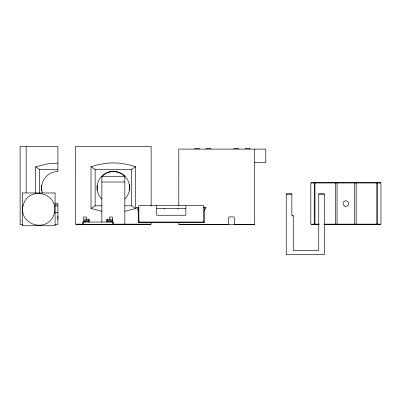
<?xml version="1.0" encoding="UTF-8"?>
<svg xmlns="http://www.w3.org/2000/svg" width="401" height="401" viewBox="0 0 401 401"><rect width="100%" height="100%" fill="white"/><g stroke="black" fill="none" stroke-linecap="round" stroke-linejoin="round"><path stroke-width="0.6" d="M57.899 219.257L57.904 215.954M151.132 206.169L151.132 146.3L75.568 146.3L75.498 224.154L81.603 224.154M203.633 222.475L203.783 205.673L138.806 205.673L138.957 222.475L203.633 222.475L204.34 222.054L204.34 207.633L203.783 207.633M314.269 182.565L314.269 224.575M314.97 182.565L314.97 224.575M337.04 182.565L337.04 224.575M354.72 224.575L354.72 182.565M376.795 224.575L376.795 182.565M377.491 224.575L377.491 182.565M204.41 210.505L206.299 207.352L203.783 207.352M379.597 224.575L379.887 224.154M311.246 182.986L311.557 182.565M254.48 149.102L254.48 224.294L254.084 224.715L179.222 224.715L178.826 224.294L178.826 222.43M92.651 224.715L93.072 224.294M112.115 224.715L112.536 224.294L112.536 222.054M113.658 224.294L113.237 224.715L82.711 224.715L82.29 224.294L82.29 222.054L113.658 222.054L113.658 224.294L82.29 224.294M194.525 149.102L195.086 148.54L199.006 148.54L199.568 149.102M205.818 149.102L206.38 148.54L210.299 148.54L210.861 149.102M233.738 149.102L234.294 148.54L238.219 148.54L238.775 149.102M245.026 149.102L245.587 148.54L249.507 148.54L250.069 149.102M203.362 222.475L203.783 222.054M211.332 224.715L211.753 224.294M253.447 224.715L253.868 224.294M286.254 194.209L286.675 193.788L291.432 193.788L291.853 194.209L291.853 215.492L292.835 215.492L293.256 215.913L293.256 250.5L318.74 250.5L318.74 194.209L319.161 193.788L323.923 193.788L324.339 194.209L324.339 254.7L286.254 254.7L286.254 194.209L291.853 194.209M336.008 182.565L335.587 182.986L335.587 224.154L336.008 224.575M355.752 224.575L356.173 224.154L356.173 182.986L355.752 182.565M101.894 211.287L91.032 208.515L91.032 166.701L95.147 169.402L131.553 169.402L135.663 166.701L135.663 208.515L124.806 211.287M91.032 208.515L95.147 205.813L101.934 205.813M35.589 193.051L35.589 166.841L47.042 163.954L57.904 163.077M91.032 166.701L98.907 164.495L106.095 163.327A51.363 38.892 0 0 1 120.601 163.327L127.794 164.495L135.663 166.701M111.844 171.738L113.072 171.643L113.072 171.082L113.628 171.082L113.628 171.643M254.179 162.681L265.793 162.681L265.768 149.102L178.801 149.102L178.826 205.653M35.589 166.841L39.699 169.543L57.904 169.543M109.147 171.643L110.621 171.643M112.125 171.643L114.576 171.643M116.079 171.643L117.062 171.643M101.864 222.294L101.864 176.4L124.836 176.4L124.836 224.154M101.864 182.009L124.836 182.009M311.241 182.565L380.524 182.565M318.74 194.209L324.339 194.209M56.651 203.994L57.904 203.994L57.904 224.715L54.877 224.715M124.766 205.813L131.553 205.813L135.663 208.515M54.867 205.954L57.904 205.954M138.806 207.352L136.285 207.352L138.49 211.026M138.806 207.633L138.25 207.633L138.25 222.054L138.957 222.475M156.731 208.47L185.858 208.47M292.319 215.913L293.256 215.913M84.811 220.445L88.31 220.445M107.633 220.445L111.137 220.445M20.291 220.655L20.05 224.715L22.922 224.715M84.811 221.633L88.31 221.633M107.633 221.633L111.137 221.633M138.25 222.054L204.34 222.054M113.037 224.154L151.202 224.154L151.202 222.334M319.076 224.154L310.81 224.154L310.81 182.986L380.95 182.986L380.95 224.154L323.968 224.154M178.801 224.294L228.57 224.294M234.294 224.294L254.505 224.294M75.919 224.575L150.781 224.575M311.241 224.575L319.301 224.575M323.918 224.575L380.524 224.575M54.877 212.335L57.904 212.42M221.552 224.294L221.974 224.715M179.437 224.294L179.859 224.715M138.806 222.054L139.227 222.475M102.877 224.294L103.293 224.715M83.829 224.715L83.408 224.294L83.408 222.054M380.203 182.565L380.514 182.986M311.878 224.154L312.168 224.575M124.536 175.212L124.836 176.4A16.246 16.246 0 0 0 101.864 176.4M234.535 224.715L234.535 217.853L234.244 217.162L233.547 216.876L229.362 216.876L228.51 217.362L228.375 224.715M185.858 205.673L185.858 215.262L156.731 215.262L156.731 205.673M177.874 208.47L177.874 208.891M164.711 208.47L164.711 208.891M131.553 169.402L131.553 205.813M129.593 184.52L129.593 190.811M129.037 224.154L129.037 224.575M112.395 222.054L112.395 217.016L109.458 217.016L109.458 219.813M112.255 219.257L112.255 222.054M111.137 222.054L111.137 219.257L106.656 219.257L106.656 222.054M107.633 219.257L107.633 222.054M97.664 224.154L97.664 224.575M97.107 185.227L97.107 190.109M95.147 169.402L95.147 205.813M89.293 222.054L89.293 219.257L84.811 219.257L84.811 222.054M88.31 219.257L88.31 222.054M86.491 219.813L86.491 217.016L83.548 217.016L83.548 222.054M41.659 185.277L41.659 190.951M39.699 169.543L39.699 192.991M26.155 146.44L26.155 192.781M20.12 220.655L20.12 146.44L57.904 146.44L57.904 171.503A16.246 16.246 0 0 0 42.521 192.971M101.864 199.091A16.246 16.246 0 0 1 101.864 176.124A16.246 16.246 0 0 1 124.836 176.124A16.246 16.246 0 0 1 124.836 199.091M57.904 203.994A16.246 16.246 0 0 1 54.731 203.678M23.143 205.182C17.94 225.557 48.571 233.768 54.25 213.517C59.458 193.137 28.827 184.926 23.143 205.182M55.082 192.966L22.316 192.966L22.316 225.733L55.082 225.733L55.082 192.966M344.479 205.999A2.802 2.802 0 0 0 348.68 203.573A2.802 2.802 0 0 0 344.479 201.147A2.802 2.802 0 0 0 344.479 205.999"/></g></svg>
